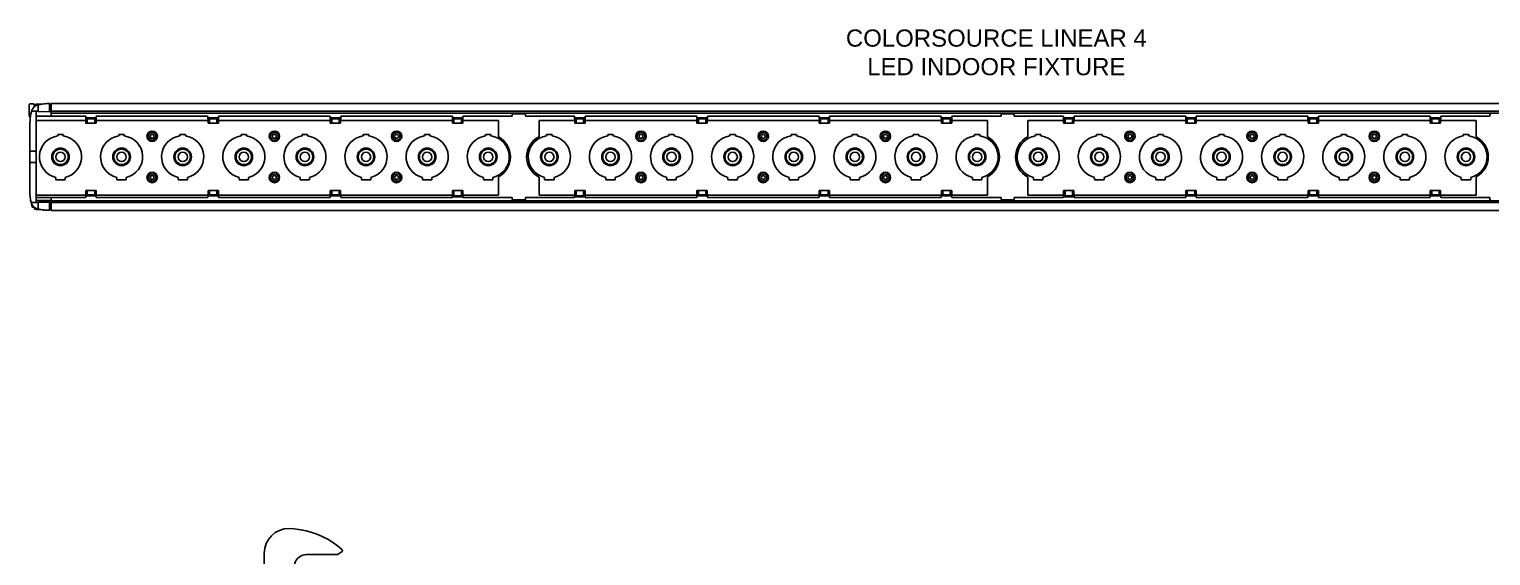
# Model space of a CAD drawing. Extents: x 5 to 346, y -5 to 215.
# Drawn here: x 77.7 to 136.3, y 192.9 to 214.1 of the extents above; entities that cross this region are included whole.
import ezdxf

# ---------------------------------------------------------------- set-up
doc = ezdxf.new("R2010")
doc.units = 0
doc.header["$LTSCALE"] = 0.5
doc.header["$MEASUREMENT"] = 0
doc.layers.get('0').update_dxf_attribs({"linetype": 'CONTINUOUS'})
doc.layers.add('OBJECT', color=7, linetype='CONTINUOUS')
doc.layers.add('RISER', color=7, linetype='CONTINUOUS')
doc.styles.add('ARIAL', font='arial.ttf')

# ---------------------------------------------------------------- blocks, each defined once
blk = doc.blocks.new('*U52')
at = {"layer": 'RISER'}
for p, q in [((-39.213, 2.111), (-39.228, 2.102)), ((-39.228, 2.102), (-39.228, 1.628)), ((-39.049, 2.121), (-39.213, 2.121)), ((-39.213, 2.121), (-39.049, 2.121)), ((-39.033, 2.102), (-39.049, 2.111)), ((-39.033, 2.102), (-39.033, 1.995)), ((-39.023, 2.054), (-39.033, 2.058)), ((-38.952, 2.098), (-39.012, 2.098)), ((-39.012, 2.098), (-39.012, 2.009)), ((-38.952, 2.098), (-38.952, 2.054)), ((-38.951, 1.828), (-38.951, -1.828)), ((-38.713, 2.117), (-38.937, 2.113)), ((-38.399, 1.819), (-38.86, 1.811)), ((-38.463, 2.143), (-38.41, 2.147)), ((-38.41, 2.142), (-38.463, 2.143)), ((-38.41, 2.142), (-38.41, 2.147)), ((-38.36, 1.818), (-38.41, 1.819)), ((-38.35, 2.144), (38.41, 2.144)), ((-38.35, 1.831), (38.35, 1.831)), ((-38.35, 1.627), (-38.35, 1.831)), ((-38.35, 1.759), (38.35, 1.759)), ((-39.228, 1.628), (-39.213, 1.619)), ((-39.18, 1.61), (-39.213, 1.61)), ((-38.951, 1.627), (-36.961, 1.627)), ((-38.951, 1.46), (-36.958, 1.46)), ((-36.961, 1.534), (-36.961, 1.627)), ((-36.961, 1.559), (-36.539, 1.559)), ((-36.539, 1.519), (-36.961, 1.519)), ((-36.959, 1.494), (-36.96, 1.5)), ((-36.958, 1.46), (-36.958, 1.348)), ((-36.958, 1.348), (-36.543, 1.348)), ((-36.9, 1.348), (-36.9, 1.519)), ((-36.6, 1.519), (-36.6, 1.348)), ((-36.543, 1.348), (-36.543, 1.46)), ((-32.058, 1.46), (-36.543, 1.46)), ((-36.541, 1.5), (-36.541, 1.494)), ((-36.539, 1.627), (-36.539, 1.534)), ((-36.539, 1.627), (-32.061, 1.627)), ((-32.061, 1.534), (-32.061, 1.627)), ((-32.061, 1.559), (-31.639, 1.559)), ((-31.639, 1.519), (-32.061, 1.519)), ((-32.059, 1.494), (-32.06, 1.5)), ((-32.058, 1.46), (-32.058, 1.348)), ((-32.058, 1.348), (-31.643, 1.348)), ((-32, 1.348), (-32, 1.519)), ((-31.7, 1.519), (-31.7, 1.348)), ((-27.158, 1.46), (-31.643, 1.46)), ((-31.643, 1.348), (-31.643, 1.46)), ((-31.641, 1.5), (-31.641, 1.494)), ((-31.639, 1.627), (-27.161, 1.627)), ((-31.639, 1.627), (-31.639, 1.534)), ((-27.161, 1.534), (-27.161, 1.627)), ((-27.161, 1.559), (-26.739, 1.559)), ((-26.739, 1.519), (-27.161, 1.519)), ((-27.159, 1.494), (-27.16, 1.5)), ((-27.158, 1.46), (-27.158, 1.348)), ((-27.158, 1.348), (-26.743, 1.348)), ((-27.1, 1.348), (-27.1, 1.519)), ((-26.8, 1.519), (-26.8, 1.348)), ((-26.743, 1.348), (-26.743, 1.46)), ((-22.258, 1.46), (-26.743, 1.46)), ((-26.741, 1.5), (-26.741, 1.494)), ((-26.739, 1.627), (-22.261, 1.627)), ((-26.739, 1.627), (-26.739, 1.534)), ((-22.261, 1.534), (-22.261, 1.627)), ((-22.261, 1.559), (-21.839, 1.559)), ((-21.839, 1.519), (-22.261, 1.519)), ((-22.259, 1.494), (-22.26, 1.5)), ((-22.258, 1.46), (-22.258, 1.348)), ((-22.258, 1.348), (-21.843, 1.348)), ((-22.2, 1.348), (-22.2, 1.519)), ((-21.9, 1.519), (-21.9, 1.348)), ((-20.413, 1.46), (-21.843, 1.46)), ((-21.843, 1.348), (-21.843, 1.46)), ((-21.841, 1.5), (-21.841, 1.494)), ((-21.839, 1.627), (-21.839, 1.534)), ((-21.839, 1.627), (-19.863, 1.627)), ((-20.413, 1.46), (-20.413, 0.799)), ((-19.863, 1.627), (-19.863, 1.694)), ((-19.369, 1.725), (-19.831, 1.725)), ((-19.338, 1.694), (-19.338, 1.627)), ((-19.338, 1.627), (-17.361, 1.627)), ((-18.788, 0.809), (-18.788, 1.46)), ((-17.358, 1.46), (-18.788, 1.46)), ((-17.361, 1.627), (-17.361, 1.534)), ((-16.939, 1.559), (-17.361, 1.559)), ((-17.361, 1.519), (-16.939, 1.519)), ((-17.36, 1.5), (-17.359, 1.494)), ((-17.358, 1.348), (-17.358, 1.46)), ((-16.943, 1.348), (-17.358, 1.348)), ((-17.3, 1.519), (-17.3, 1.348)), ((-17, 1.348), (-17, 1.519)), ((-16.943, 1.46), (-16.943, 1.348)), ((-12.458, 1.46), (-16.943, 1.46)), ((-16.941, 1.494), (-16.941, 1.5)), ((-16.939, 1.534), (-16.939, 1.627)), ((-16.939, 1.627), (-12.461, 1.627)), ((-12.461, 1.627), (-12.461, 1.534)), ((-12.039, 1.559), (-12.461, 1.559)), ((-12.461, 1.519), (-12.039, 1.519)), ((-12.46, 1.5), (-12.459, 1.494)), ((-12.458, 1.348), (-12.458, 1.46)), ((-12.043, 1.348), (-12.458, 1.348)), ((-12.4, 1.519), (-12.4, 1.348)), ((-12.1, 1.348), (-12.1, 1.519)), ((-12.043, 1.46), (-12.043, 1.348)), ((-7.558, 1.46), (-12.043, 1.46)), ((-12.041, 1.494), (-12.041, 1.5)), ((-12.039, 1.534), (-12.039, 1.627)), ((-12.039, 1.627), (-7.561, 1.627)), ((-7.561, 1.627), (-7.561, 1.534)), ((-7.139, 1.559), (-7.561, 1.559)), ((-7.561, 1.519), (-7.139, 1.519)), ((-7.56, 1.5), (-7.559, 1.494)), ((-7.558, 1.348), (-7.558, 1.46)), ((-7.143, 1.348), (-7.558, 1.348)), ((-7.5, 1.519), (-7.5, 1.348)), ((-7.2, 1.348), (-7.2, 1.519)), ((-7.143, 1.46), (-7.143, 1.348)), ((-2.658, 1.46), (-7.143, 1.46)), ((-7.141, 1.494), (-7.141, 1.5)), ((-7.139, 1.534), (-7.139, 1.627)), ((-7.139, 1.627), (-2.661, 1.627)), ((-2.661, 1.627), (-2.661, 1.534)), ((-2.239, 1.559), (-2.661, 1.559)), ((-2.661, 1.519), (-2.239, 1.519)), ((-2.66, 1.5), (-2.659, 1.494)), ((-2.658, 1.348), (-2.658, 1.46)), ((-2.243, 1.348), (-2.658, 1.348)), ((-2.6, 1.519), (-2.6, 1.348)), ((-2.3, 1.348), (-2.3, 1.519)), ((-0.813, 1.46), (-2.243, 1.46)), ((-2.243, 1.46), (-2.243, 1.348)), ((-2.241, 1.494), (-2.241, 1.5)), ((-2.239, 1.534), (-2.239, 1.627)), ((-2.239, 1.627), (-0.263, 1.627)), ((-0.813, 1.46), (-0.813, 0.799)), ((-0.263, 1.627), (-0.263, 1.694)), ((0.231, 1.725), (-0.231, 1.725)), ((0.262, 1.694), (0.262, 1.627)), ((0.262, 1.627), (2.239, 1.627)), ((0.812, 0.809), (0.812, 1.46)), ((2.242, 1.46), (0.812, 1.46)), ((2.239, 1.627), (2.239, 1.534)), ((2.661, 1.559), (2.239, 1.559)), ((2.239, 1.519), (2.661, 1.519)), ((2.24, 1.5), (2.241, 1.494)), ((2.242, 1.348), (2.242, 1.46)), ((2.657, 1.348), (2.242, 1.348)), ((2.3, 1.519), (2.3, 1.348)), ((2.6, 1.348), (2.6, 1.519)), ((2.657, 1.46), (2.657, 1.348)), ((7.142, 1.46), (2.657, 1.46)), ((2.659, 1.494), (2.659, 1.5)), ((2.661, 1.534), (2.661, 1.627)), ((2.661, 1.627), (7.139, 1.627)), ((7.139, 1.627), (7.139, 1.534)), ((7.561, 1.559), (7.139, 1.559)), ((7.139, 1.519), (7.561, 1.519)), ((7.14, 1.5), (7.141, 1.494)), ((7.142, 1.348), (7.142, 1.46)), ((7.557, 1.348), (7.142, 1.348)), ((7.2, 1.519), (7.2, 1.348)), ((7.5, 1.348), (7.5, 1.519)), ((7.557, 1.46), (7.557, 1.348)), ((12.042, 1.46), (7.557, 1.46)), ((7.559, 1.494), (7.559, 1.5)), ((7.561, 1.534), (7.561, 1.627)), ((7.561, 1.627), (12.039, 1.627)), ((12.039, 1.627), (12.039, 1.534)), ((12.461, 1.559), (12.039, 1.559)), ((12.039, 1.519), (12.461, 1.519)), ((12.04, 1.5), (12.041, 1.494)), ((12.042, 1.348), (12.042, 1.46)), ((12.457, 1.348), (12.042, 1.348)), ((12.1, 1.519), (12.1, 1.348)), ((12.4, 1.348), (12.4, 1.519)), ((12.457, 1.46), (12.457, 1.348)), ((16.942, 1.46), (12.457, 1.46)), ((12.459, 1.494), (12.459, 1.5)), ((12.461, 1.534), (12.461, 1.627)), ((12.461, 1.627), (16.939, 1.627)), ((16.939, 1.627), (16.939, 1.534)), ((17.361, 1.559), (16.939, 1.559)), ((16.939, 1.519), (17.361, 1.519)), ((16.94, 1.5), (16.941, 1.494)), ((16.942, 1.348), (16.942, 1.46)), ((17.357, 1.348), (16.942, 1.348)), ((17, 1.519), (17, 1.348)), ((17.3, 1.348), (17.3, 1.519)), ((18.787, 1.46), (17.357, 1.46)), ((17.357, 1.46), (17.357, 1.348)), ((17.359, 1.494), (17.359, 1.5)), ((17.361, 1.534), (17.361, 1.627)), ((17.361, 1.627), (19.337, 1.627)), ((18.787, 1.46), (18.787, 0.799)), ((19.337, 1.627), (19.337, 1.694)), ((-38.085, 0.897), (-38.085, 0.838)), ((-37.866, 0.838), (-37.866, 0.897)), ((-35.635, 0.897), (-35.635, 0.838)), ((-35.416, 0.838), (-35.416, 0.897)), ((-33.185, 0.897), (-33.185, 0.838)), ((-32.966, 0.838), (-32.966, 0.897)), ((-30.735, 0.897), (-30.735, 0.838)), ((-30.516, 0.838), (-30.516, 0.897)), ((-28.285, 0.897), (-28.285, 0.838)), ((-28.066, 0.838), (-28.066, 0.897)), ((-25.835, 0.897), (-25.835, 0.838)), ((-25.616, 0.838), (-25.616, 0.897)), ((-23.385, 0.897), (-23.385, 0.838)), ((-23.166, 0.838), (-23.166, 0.897)), ((-20.935, 0.897), (-20.935, 0.838)), ((-20.716, 0.838), (-20.716, 0.897)), ((-18.485, 0.897), (-18.485, 0.838)), ((-18.266, 0.838), (-18.266, 0.897)), ((-16.035, 0.897), (-16.035, 0.838)), ((-15.816, 0.838), (-15.816, 0.897)), ((-13.585, 0.897), (-13.585, 0.838)), ((-13.366, 0.838), (-13.366, 0.897)), ((-11.135, 0.897), (-11.135, 0.838)), ((-10.916, 0.838), (-10.916, 0.897)), ((-8.685, 0.897), (-8.685, 0.838)), ((-8.466, 0.838), (-8.466, 0.897)), ((-6.235, 0.897), (-6.235, 0.838)), ((-6.016, 0.838), (-6.016, 0.897)), ((-3.785, 0.897), (-3.785, 0.838)), ((-3.566, 0.838), (-3.566, 0.897)), ((-1.335, 0.897), (-1.335, 0.838)), ((-1.116, 0.838), (-1.116, 0.897)), ((1.115, 0.897), (1.115, 0.838)), ((1.334, 0.838), (1.334, 0.897)), ((3.565, 0.897), (3.565, 0.838)), ((3.784, 0.838), (3.784, 0.897)), ((6.015, 0.897), (6.015, 0.838)), ((6.234, 0.838), (6.234, 0.897)), ((8.465, 0.897), (8.465, 0.838)), ((8.684, 0.838), (8.684, 0.897)), ((10.915, 0.897), (10.915, 0.838)), ((11.134, 0.838), (11.134, 0.897)), ((13.365, 0.897), (13.365, 0.838)), ((13.584, 0.838), (13.584, 0.897)), ((15.815, 0.897), (15.815, 0.838)), ((16.034, 0.838), (16.034, 0.897)), ((18.265, 0.897), (18.265, 0.838)), ((18.484, 0.838), (18.484, 0.897)), ((-39.203, -0.231), (-39.203, 0.231)), ((-38.951, 0.23), (-39.183, 0.23)), ((-38.951, -0.23), (-39.183, -0.231)), ((-38.163, -0.824), (-38.163, -0.921)), ((-38.163, -0.921), (-37.787, -0.921)), ((-37.787, -0.921), (-37.787, -0.824)), ((-35.713, -0.824), (-35.713, -0.921)), ((-35.713, -0.921), (-35.337, -0.921)), ((-35.337, -0.921), (-35.337, -0.824)), ((-33.263, -0.824), (-33.263, -0.921)), ((-33.263, -0.921), (-32.887, -0.921)), ((-32.887, -0.921), (-32.887, -0.824)), ((-30.813, -0.824), (-30.813, -0.921)), ((-30.813, -0.921), (-30.437, -0.921)), ((-30.437, -0.921), (-30.437, -0.824)), ((-28.363, -0.824), (-28.363, -0.921)), ((-28.363, -0.921), (-27.987, -0.921)), ((-27.987, -0.921), (-27.987, -0.824)), ((-25.913, -0.824), (-25.913, -0.921)), ((-25.913, -0.921), (-25.537, -0.921)), ((-25.537, -0.921), (-25.537, -0.824)), ((-23.463, -0.824), (-23.463, -0.921)), ((-23.463, -0.921), (-23.087, -0.921)), ((-23.087, -0.921), (-23.087, -0.824)), ((-21.013, -0.824), (-21.013, -0.921)), ((-21.013, -0.921), (-20.637, -0.921)), ((-20.637, -0.921), (-20.637, -0.824)), ((-20.413, -0.799), (-20.413, -1.534)), ((-18.788, -1.534), (-18.788, -0.809)), ((-18.563, -0.824), (-18.563, -0.921)), ((-18.563, -0.921), (-18.187, -0.921)), ((-18.187, -0.921), (-18.187, -0.824)), ((-16.113, -0.824), (-16.113, -0.921)), ((-16.113, -0.921), (-15.737, -0.921)), ((-15.737, -0.921), (-15.737, -0.824)), ((-13.663, -0.824), (-13.663, -0.921)), ((-13.663, -0.921), (-13.287, -0.921)), ((-13.287, -0.921), (-13.287, -0.824)), ((-11.213, -0.824), (-11.213, -0.921)), ((-11.213, -0.921), (-10.837, -0.921)), ((-10.837, -0.921), (-10.837, -0.824)), ((-8.763, -0.824), (-8.763, -0.921)), ((-8.763, -0.921), (-8.387, -0.921)), ((-8.387, -0.921), (-8.387, -0.824)), ((-6.313, -0.824), (-6.313, -0.921)), ((-6.313, -0.921), (-5.937, -0.921)), ((-5.937, -0.921), (-5.937, -0.824)), ((-3.863, -0.824), (-3.863, -0.921)), ((-3.863, -0.921), (-3.487, -0.921)), ((-3.487, -0.921), (-3.487, -0.824)), ((-1.413, -0.824), (-1.413, -0.921)), ((-1.413, -0.921), (-1.037, -0.921)), ((-1.037, -0.921), (-1.037, -0.824)), ((-0.813, -0.799), (-0.813, -1.534)), ((0.812, -1.534), (0.812, -0.809)), ((1.037, -0.824), (1.037, -0.921)), ((1.037, -0.921), (1.413, -0.921)), ((1.413, -0.921), (1.413, -0.824)), ((3.487, -0.824), (3.487, -0.921)), ((3.487, -0.921), (3.863, -0.921)), ((3.863, -0.921), (3.863, -0.824)), ((5.937, -0.824), (5.937, -0.921)), ((5.937, -0.921), (6.313, -0.921)), ((6.313, -0.921), (6.313, -0.824)), ((8.387, -0.824), (8.387, -0.921)), ((8.387, -0.921), (8.763, -0.921)), ((8.763, -0.921), (8.763, -0.824)), ((10.837, -0.824), (10.837, -0.921)), ((10.837, -0.921), (11.213, -0.921)), ((11.213, -0.921), (11.213, -0.824)), ((13.287, -0.824), (13.287, -0.921)), ((13.287, -0.921), (13.663, -0.921)), ((13.663, -0.921), (13.663, -0.824)), ((15.737, -0.824), (15.737, -0.921)), ((15.737, -0.921), (16.113, -0.921)), ((16.113, -0.921), (16.113, -0.824)), ((18.187, -0.824), (18.187, -0.921)), ((18.187, -0.921), (18.563, -0.921)), ((18.563, -0.921), (18.563, -0.824)), ((18.787, -0.799), (18.787, -1.534)), ((-38.951, -1.534), (-36.961, -1.534)), ((-38.951, -1.627), (-36.961, -1.627)), ((-38.36, -1.749), (-38.947, -1.749)), ((-38.35, -1.831), (-38.35, -1.627)), ((-36.539, -1.519), (-36.961, -1.519)), ((-36.961, -1.534), (-36.961, -1.627)), ((-36.961, -1.559), (-36.539, -1.559)), ((-36.959, -1.494), (-36.96, -1.5)), ((-36.958, -1.348), (-36.958, -1.46)), ((-36.543, -1.348), (-36.958, -1.348)), ((-36.9, -1.348), (-36.9, -1.519)), ((-36.6, -1.519), (-36.6, -1.348)), ((-36.543, -1.46), (-36.543, -1.348)), ((-36.541, -1.5), (-36.541, -1.494)), ((-32.061, -1.534), (-36.539, -1.534)), ((-36.539, -1.627), (-36.539, -1.534)), ((-36.539, -1.627), (-32.061, -1.627)), ((-31.639, -1.519), (-32.061, -1.519)), ((-32.061, -1.534), (-32.061, -1.627)), ((-32.061, -1.559), (-31.639, -1.559)), ((-32.059, -1.494), (-32.06, -1.5)), ((-32.058, -1.348), (-32.058, -1.46)), ((-31.643, -1.348), (-32.058, -1.348)), ((-32, -1.348), (-32, -1.519)), ((-31.7, -1.519), (-31.7, -1.348)), ((-31.643, -1.46), (-31.643, -1.348)), ((-31.641, -1.5), (-31.641, -1.494)), ((-27.161, -1.534), (-31.639, -1.534)), ((-31.639, -1.627), (-31.639, -1.534)), ((-31.639, -1.627), (-27.161, -1.627)), ((-26.739, -1.519), (-27.161, -1.519)), ((-27.161, -1.534), (-27.161, -1.627)), ((-27.161, -1.559), (-26.739, -1.559)), ((-27.159, -1.494), (-27.16, -1.5)), ((-27.158, -1.348), (-27.158, -1.46)), ((-26.743, -1.348), (-27.158, -1.348)), ((-27.1, -1.348), (-27.1, -1.519)), ((-26.8, -1.519), (-26.8, -1.348)), ((-26.743, -1.46), (-26.743, -1.348)), ((-26.741, -1.5), (-26.741, -1.494)), ((-26.739, -1.627), (-26.739, -1.534)), ((-22.261, -1.534), (-26.739, -1.534)), ((-26.739, -1.627), (-22.261, -1.627)), ((-22.2, -1.519), (-22.261, -1.519)), ((-22.261, -1.534), (-22.261, -1.627)), ((-22.261, -1.559), (-21.839, -1.559)), ((-22.261, -1.6), (-21.839, -1.6)), ((-22.259, -1.494), (-22.26, -1.5)), ((-22.258, -1.348), (-22.258, -1.46)), ((-21.843, -1.348), (-22.258, -1.348)), ((-22.2, -1.348), (-22.2, -1.519)), ((-21.9, -1.519), (-21.9, -1.348)), ((-21.839, -1.519), (-21.9, -1.519)), ((-21.843, -1.46), (-21.843, -1.348)), ((-21.841, -1.5), (-21.841, -1.494)), ((-20.413, -1.534), (-21.839, -1.534)), ((-21.839, -1.627), (-21.839, -1.534)), ((-21.839, -1.627), (-19.863, -1.627)), ((-19.863, -1.627), (-19.863, -1.694)), ((-19.831, -1.725), (-19.369, -1.725)), ((-19.338, -1.694), (-19.338, -1.627)), ((-19.338, -1.627), (-17.361, -1.627)), ((-17.361, -1.534), (-18.788, -1.534)), ((-17.361, -1.519), (-17.3, -1.519)), ((-17.361, -1.627), (-17.361, -1.534)), ((-16.939, -1.559), (-17.361, -1.559)), ((-17.361, -1.6), (-16.939, -1.6)), ((-17.36, -1.5), (-17.359, -1.494)), ((-17.358, -1.46), (-17.358, -1.348)), ((-17.358, -1.348), (-16.943, -1.348)), ((-17.3, -1.519), (-17.3, -1.348)), ((-17, -1.348), (-17, -1.519)), ((-17, -1.519), (-16.939, -1.519)), ((-16.943, -1.348), (-16.943, -1.46)), ((-16.941, -1.494), (-16.941, -1.5)), ((-16.939, -1.534), (-16.939, -1.627)), ((-12.461, -1.534), (-16.939, -1.534)), ((-16.939, -1.627), (-12.461, -1.627)), ((-12.461, -1.519), (-12.039, -1.519)), ((-12.461, -1.627), (-12.461, -1.534)), ((-12.039, -1.559), (-12.461, -1.559)), ((-12.46, -1.5), (-12.459, -1.494)), ((-12.458, -1.46), (-12.458, -1.348)), ((-12.458, -1.348), (-12.043, -1.348)), ((-12.4, -1.519), (-12.4, -1.348)), ((-12.1, -1.348), (-12.1, -1.519)), ((-12.043, -1.348), (-12.043, -1.46)), ((-12.041, -1.494), (-12.041, -1.5)), ((-12.039, -1.534), (-12.039, -1.627)), ((-7.561, -1.534), (-12.039, -1.534)), ((-12.039, -1.627), (-7.561, -1.627)), ((-7.561, -1.519), (-7.139, -1.519)), ((-7.561, -1.627), (-7.561, -1.534)), ((-7.139, -1.559), (-7.561, -1.559)), ((-7.56, -1.5), (-7.559, -1.494)), ((-7.558, -1.46), (-7.558, -1.348)), ((-7.558, -1.348), (-7.143, -1.348)), ((-7.5, -1.519), (-7.5, -1.348)), ((-7.2, -1.348), (-7.2, -1.519)), ((-7.143, -1.348), (-7.143, -1.46)), ((-7.141, -1.494), (-7.141, -1.5)), ((-7.139, -1.534), (-7.139, -1.627)), ((-2.661, -1.534), (-7.139, -1.534)), ((-7.139, -1.627), (-2.661, -1.627)), ((-2.661, -1.519), (-2.239, -1.519)), ((-2.661, -1.627), (-2.661, -1.534)), ((-2.239, -1.559), (-2.661, -1.559)), ((-2.66, -1.5), (-2.659, -1.494)), ((-2.658, -1.46), (-2.658, -1.348)), ((-2.658, -1.348), (-2.243, -1.348)), ((-2.6, -1.519), (-2.6, -1.348)), ((-2.3, -1.348), (-2.3, -1.519)), ((-2.243, -1.348), (-2.243, -1.46)), ((-2.241, -1.494), (-2.241, -1.5)), ((-0.813, -1.534), (-2.239, -1.534)), ((-2.239, -1.534), (-2.239, -1.627)), ((-2.239, -1.627), (-0.263, -1.627)), ((-0.263, -1.627), (-0.263, -1.694)), ((-0.231, -1.725), (0.231, -1.725)), ((0.262, -1.694), (0.262, -1.627)), ((0.262, -1.627), (2.239, -1.627)), ((2.239, -1.534), (0.812, -1.534)), ((2.239, -1.519), (2.3, -1.519)), ((2.239, -1.627), (2.239, -1.534)), ((2.661, -1.559), (2.239, -1.559)), ((2.239, -1.6), (2.661, -1.6)), ((2.24, -1.5), (2.241, -1.494)), ((2.242, -1.46), (2.242, -1.348)), ((2.242, -1.348), (2.657, -1.348)), ((2.3, -1.519), (2.3, -1.348)), ((2.6, -1.348), (2.6, -1.519)), ((2.6, -1.519), (2.661, -1.519)), ((2.657, -1.348), (2.657, -1.46)), ((2.659, -1.494), (2.659, -1.5)), ((2.661, -1.534), (2.661, -1.627)), ((7.139, -1.534), (2.661, -1.534)), ((2.661, -1.627), (7.139, -1.627)), ((7.139, -1.519), (7.561, -1.519)), ((7.139, -1.627), (7.139, -1.534)), ((7.561, -1.559), (7.139, -1.559)), ((7.14, -1.5), (7.141, -1.494)), ((7.142, -1.46), (7.142, -1.348)), ((7.142, -1.348), (7.557, -1.348)), ((7.2, -1.519), (7.2, -1.348)), ((7.5, -1.348), (7.5, -1.519)), ((7.557, -1.348), (7.557, -1.46)), ((7.559, -1.494), (7.559, -1.5)), ((7.561, -1.534), (7.561, -1.627)), ((12.039, -1.534), (7.561, -1.534)), ((7.561, -1.627), (12.039, -1.627)), ((12.039, -1.519), (12.461, -1.519)), ((12.039, -1.627), (12.039, -1.534)), ((12.461, -1.559), (12.039, -1.559)), ((12.04, -1.5), (12.041, -1.494)), ((12.042, -1.46), (12.042, -1.348)), ((12.042, -1.348), (12.457, -1.348)), ((12.1, -1.519), (12.1, -1.348)), ((12.4, -1.348), (12.4, -1.519)), ((12.457, -1.348), (12.457, -1.46)), ((12.459, -1.494), (12.459, -1.5)), ((12.461, -1.534), (12.461, -1.627)), ((16.939, -1.534), (12.461, -1.534)), ((12.461, -1.627), (16.939, -1.627)), ((16.939, -1.519), (17.361, -1.519)), ((16.939, -1.627), (16.939, -1.534)), ((17.361, -1.559), (16.939, -1.559)), ((16.94, -1.5), (16.941, -1.494)), ((16.942, -1.46), (16.942, -1.348)), ((16.942, -1.348), (17.357, -1.348)), ((17, -1.519), (17, -1.348)), ((17.3, -1.348), (17.3, -1.519)), ((17.357, -1.348), (17.357, -1.46)), ((17.359, -1.494), (17.359, -1.5)), ((18.787, -1.534), (17.361, -1.534)), ((17.361, -1.534), (17.361, -1.627)), ((17.361, -1.627), (19.337, -1.627)), ((19.337, -1.627), (19.337, -1.694)), ((-39.09, -2.021), (-39.012, -2.021)), ((-39.012, -2.028), (-39.012, -2.098)), ((-39.012, -2.098), (-38.952, -2.098)), ((-38.937, -2.073), (-38.937, -2.113)), ((-38.937, -2.113), (-38.719, -2.116)), ((-38.875, -1.864), (-38.875, -2.08)), ((-38.87, -1.835), (-38.87, -1.821)), ((-38.861, -2.092), (-38.863, -2.091)), ((-38.86, -1.811), (-38.399, -1.819)), ((-38.41, -2.142), (-38.502, -2.141)), ((-38.41, -2.147), (-38.502, -2.141)), ((-38.41, -1.819), (-38.36, -1.818)), ((38.35, -1.759), (-38.35, -1.759)), ((38.35, -1.831), (-38.35, -1.831)), ((-38.35, -2.144), (38.35, -2.144))]:
    blk.add_line(p, q, dxfattribs=at)
at = {"layer": 'RISER', "flags": 128}
for points in [[(-38.885, 1.827), (-39.006, 1.829), (-39.11, 1.831)], [(-38.41, 2.1), (-38.385, 2.1), (-38.36, 2.1)], [(-39.124, -1.831), (-39.012, -1.829), (-38.885, -1.827)], [(-38.41, -2.101), (-38.385, -2.1), (-38.36, -2.1)]]:
    blk.add_lwpolyline(points, dxfattribs=at)
at = {"layer": 'RISER'}
for centre, radius in [((-34.3, 0.825), 0.209), ((-34.3, 0.825), 0.15), ((-34.3, 0.825), 0.078), ((-29.4, 0.825), 0.209), ((-29.4, 0.825), 0.15), ((-29.4, 0.825), 0.078), ((-24.5, 0.825), 0.209), ((-24.5, 0.825), 0.15), ((-24.5, 0.825), 0.078), ((-14.7, 0.825), 0.209), ((-14.7, 0.825), 0.15), ((-14.7, 0.825), 0.078), ((-9.8, 0.825), 0.209), ((-9.8, 0.825), 0.15), ((-9.8, 0.825), 0.078), ((-4.9, 0.825), 0.209), ((-4.9, 0.825), 0.15), ((-4.9, 0.825), 0.078), ((4.9, 0.825), 0.209), ((4.9, 0.825), 0.15), ((4.9, 0.825), 0.078), ((9.8, 0.825), 0.209), ((9.8, 0.825), 0.15), ((9.8, 0.825), 0.078), ((14.7, 0.825), 0.209), ((14.7, 0.825), 0.15), ((14.7, 0.825), 0.078), ((-37.975, 0), 0.352), ((-37.975, 0), 0.311), ((-37.975, 0), 0.187), ((-35.525, 0), 0.352), ((-35.525, 0), 0.311), ((-35.525, 0), 0.187), ((-33.075, 0), 0.352), ((-33.075, 0), 0.311), ((-33.075, 0), 0.187), ((-30.625, 0), 0.352), ((-30.625, 0), 0.311), ((-30.625, 0), 0.187), ((-28.175, 0), 0.352), ((-28.175, 0), 0.311), ((-28.175, 0), 0.187), ((-25.725, 0), 0.352), ((-25.725, 0), 0.311), ((-25.725, 0), 0.187), ((-23.275, 0), 0.352), ((-23.275, 0), 0.311), ((-23.275, 0), 0.187), ((-20.825, 0), 0.352), ((-20.825, 0), 0.311), ((-20.825, 0), 0.187), ((-18.375, 0), 0.352), ((-18.375, 0), 0.311), ((-18.375, 0), 0.187), ((-15.925, 0), 0.352), ((-15.925, 0), 0.311), ((-15.925, 0), 0.187), ((-13.475, 0), 0.352), ((-13.475, 0), 0.311), ((-13.475, 0), 0.187), ((-11.025, 0), 0.352), ((-11.025, 0), 0.311), ((-11.025, 0), 0.187), ((-8.575, 0), 0.352), ((-8.575, 0), 0.311), ((-8.575, 0), 0.187), ((-6.125, 0), 0.352), ((-6.125, 0), 0.311), ((-6.125, 0), 0.187), ((-3.675, 0), 0.352), ((-3.675, 0), 0.311), ((-3.675, 0), 0.187), ((-1.225, 0), 0.352), ((-1.225, 0), 0.311), ((-1.225, 0), 0.187), ((1.225, 0), 0.352), ((1.225, 0), 0.311), ((1.225, 0), 0.187), ((3.675, 0), 0.352), ((3.675, 0), 0.311), ((3.675, 0), 0.187), ((6.125, 0), 0.352), ((6.125, 0), 0.311), ((6.125, 0), 0.187), ((8.575, 0), 0.352), ((8.575, 0), 0.311), ((8.575, 0), 0.187), ((11.025, 0), 0.352), ((11.025, 0), 0.311), ((11.025, 0), 0.187), ((13.475, 0), 0.352), ((13.475, 0), 0.311), ((13.475, 0), 0.187), ((15.925, 0), 0.352), ((15.925, 0), 0.311), ((15.925, 0), 0.187), ((18.375, 0), 0.352), ((18.375, 0), 0.311), ((18.375, 0), 0.187), ((-34.3, -0.825), 0.209), ((-34.3, -0.825), 0.15), ((-34.3, -0.825), 0.078), ((-29.4, -0.825), 0.209), ((-29.4, -0.825), 0.15), ((-29.4, -0.825), 0.078), ((-24.5, -0.825), 0.209), ((-24.5, -0.825), 0.15), ((-24.5, -0.825), 0.078), ((-14.7, -0.825), 0.209), ((-14.7, -0.825), 0.15), ((-14.7, -0.825), 0.078), ((-9.8, -0.825), 0.209), ((-9.8, -0.825), 0.15), ((-9.8, -0.825), 0.078), ((-4.9, -0.825), 0.209), ((-4.9, -0.825), 0.15), ((-4.9, -0.825), 0.078), ((4.9, -0.825), 0.209), ((4.9, -0.825), 0.15), ((4.9, -0.825), 0.078), ((9.8, -0.825), 0.209), ((9.8, -0.825), 0.15), ((9.8, -0.825), 0.078), ((14.7, -0.825), 0.209), ((14.7, -0.825), 0.15), ((14.7, -0.825), 0.078)]:
    blk.add_circle(centre, radius, dxfattribs=at)
for centre, radius, start, end in [((-39.029, 2.038), 0.0173, 0, 70), ((-38.937, 2.103), 0.01, 91, 180), ((-19.831, 1.694), 0.0313, 90, 180), ((-19.369, 1.694), 0.0313, 0, 90), ((-0.231, 1.694), 0.0313, 90, 180), ((0.231, 1.694), 0.0313, 0, 90), ((19.369, 1.694), 0.0313, 90, 180), ((-37.975, 0), 0.845, 97.44026, 257.13066), ((-37.975, 0), 0.903, 83.03984, 96.96016), ((-37.975, 0), 0.845, 282.86937, 82.55972), ((-35.525, 0), 0.845, 97.44026, 257.13066), ((-35.525, 0), 0.903, 83.03984, 96.96016), ((-35.525, 0), 0.845, 282.86937, 82.55972), ((-33.075, 0), 0.845, 97.44026, 257.13066), ((-33.075, 0), 0.903, 83.03984, 96.96016), ((-33.075, 0), 0.845, 282.86937, 82.55972), ((-30.625, 0), 0.845, 97.44026, 257.13066), ((-30.625, 0), 0.903, 83.03984, 96.96016), ((-30.625, 0), 0.845, 282.86937, 82.55972), ((-28.175, 0), 0.845, 97.44026, 257.13066), ((-28.175, 0), 0.903, 83.03984, 96.96016), ((-28.175, 0), 0.845, 282.86937, 82.55972), ((-25.725, 0), 0.845, 97.44026, 257.13066), ((-25.725, 0), 0.903, 83.03984, 96.96016), ((-25.725, 0), 0.845, 282.86937, 82.55972), ((-23.275, 0), 0.845, 97.44026, 257.13066), ((-23.275, 0), 0.903, 83.03984, 96.96016), ((-23.275, 0), 0.845, 282.86937, 82.55972), ((-20.825, 0), 0.845, 97.44026, 257.13066), ((-20.825, 0), 0.903, 83.03984, 96.96016), ((-20.825, 0), 0.845, 282.86937, 82.55972), ((-20.84, 0), 0.907, 298.14139, 61.85861), ((-18.378, 0), 0.907, 116.83071, 243.16929), ((-18.375, 0), 0.845, 97.44026, 257.13066), ((-18.375, 0), 0.903, 83.03984, 96.96016), ((-18.375, 0), 0.845, 282.86937, 82.55972), ((-15.925, 0), 0.845, 97.44026, 257.13066), ((-15.925, 0), 0.903, 83.03984, 96.96016), ((-15.925, 0), 0.845, 282.86937, 82.55972), ((-13.475, 0), 0.845, 97.44026, 257.13066), ((-13.475, 0), 0.903, 83.03984, 96.96016), ((-13.475, 0), 0.845, 282.86937, 82.55972), ((-11.025, 0), 0.845, 97.44026, 257.13066), ((-11.025, 0), 0.903, 83.03984, 96.96016), ((-11.025, 0), 0.845, 282.86937, 82.55972), ((-8.575, 0), 0.845, 97.44026, 257.13066), ((-8.575, 0), 0.903, 83.03984, 96.96016), ((-8.575, 0), 0.845, 282.86937, 82.55972), ((-6.125, 0), 0.845, 97.44026, 257.13066), ((-6.125, 0), 0.903, 83.03984, 96.96016), ((-6.125, 0), 0.845, 282.86937, 82.55972), ((-3.675, 0), 0.845, 97.44026, 257.13066), ((-3.675, 0), 0.903, 83.03984, 96.96016), ((-3.675, 0), 0.845, 282.86937, 82.55972), ((-1.225, 0), 0.845, 97.44026, 257.13066), ((-1.225, 0), 0.903, 83.03984, 96.96016), ((-1.225, 0), 0.845, 282.86937, 82.55972), ((-1.24, 0), 0.907, 298.14139, 61.85861), ((1.222, 0), 0.907, 116.83071, 243.16929), ((1.225, 0), 0.845, 97.44026, 257.13066), ((1.225, 0), 0.903, 83.03984, 96.96016), ((1.225, 0), 0.845, 282.86937, 82.55972), ((3.675, 0), 0.845, 97.44026, 257.13066), ((3.675, 0), 0.903, 83.03984, 96.96016), ((3.675, 0), 0.845, 282.86937, 82.55972), ((6.125, 0), 0.845, 97.44026, 257.13066), ((6.125, 0), 0.903, 83.03984, 96.96016), ((6.125, 0), 0.845, 282.86937, 82.55972), ((8.575, 0), 0.845, 97.44026, 257.13066), ((8.575, 0), 0.903, 83.03984, 96.96016), ((8.575, 0), 0.845, 282.86937, 82.55972), ((11.025, 0), 0.845, 97.44026, 257.13066), ((11.025, 0), 0.903, 83.03984, 96.96016), ((11.025, 0), 0.845, 282.86937, 82.55972), ((13.475, 0), 0.845, 97.44026, 257.13066), ((13.475, 0), 0.903, 83.03984, 96.96016), ((13.475, 0), 0.845, 282.86937, 82.55972), ((15.925, 0), 0.845, 97.44026, 257.13066), ((15.925, 0), 0.903, 83.03984, 96.96016), ((15.925, 0), 0.845, 282.86937, 82.55972), ((18.375, 0), 0.845, 97.44026, 257.13066), ((18.375, 0), 0.903, 83.03984, 96.96016), ((18.375, 0), 0.845, 282.86937, 82.55972), ((18.36, 0), 0.907, 298.14139, 61.85861), ((-19.831, -1.694), 0.0313, 180, 270), ((-19.369, -1.694), 0.0313, 270, 0), ((-0.231, -1.694), 0.0313, 180, 270), ((0.231, -1.694), 0.0313, 270, 0), ((19.369, -1.694), 0.0313, 180, 270), ((-38.738, -1.865), 0.398, 184.4297, 201.18953), ((-39.09, -2.002), 0.0197, 201.18953, 270), ((-38.937, -2.103), 0.01, 180, 269), ((-38.86, -1.821), 0.01, 89, 180)]:
    blk.add_arc(centre, radius, start, end, dxfattribs=at)
for centre, start_param, end_param in [((-36.958, 1.534), 1.570796, 2.582993), ((-36.961, 1.46), 4.712389, 5.724586), ((-36.54, 1.46), 0.558599, 1.570796), ((-36.542, 1.534), 3.700192, 4.712389), ((-32.058, 1.534), 1.570796, 2.582993), ((-32.061, 1.46), 4.712389, 5.724586), ((-31.64, 1.46), 0.558599, 1.570796), ((-31.642, 1.534), 3.700192, 4.712389), ((-27.158, 1.534), 1.570796, 2.582993), ((-27.161, 1.46), 4.712389, 5.724586), ((-26.74, 1.46), 0.558599, 1.570796), ((-26.742, 1.534), 3.700192, 4.712389), ((-22.258, 1.534), 1.570796, 2.582993), ((-22.261, 1.46), 4.712389, 5.724586), ((-21.84, 1.46), 0.558599, 1.570796), ((-21.842, 1.534), 3.700192, 4.712389), ((-36.958, -1.534), 0.558599, 1.570796), ((-36.961, -1.46), 3.700192, 4.712389), ((-36.54, -1.46), 1.570796, 2.582993), ((-36.542, -1.534), 4.712389, 5.724586), ((-32.058, -1.534), 0.558599, 1.570796), ((-32.061, -1.46), 3.700192, 4.712389), ((-31.64, -1.46), 1.570796, 2.582993), ((-31.642, -1.534), 4.712389, 5.724586), ((-27.158, -1.534), 0.558599, 1.570796), ((-27.161, -1.46), 3.700192, 4.712389), ((-26.74, -1.46), 1.570796, 2.582993), ((-26.742, -1.534), 4.712389, 5.724586), ((-22.258, -1.534), 0.558599, 1.570796), ((-22.261, -1.46), 3.700192, 4.712389), ((-21.84, -1.46), 1.570796, 2.582993), ((-21.842, -1.534), 4.712389, 5.724586)]:
    blk.add_ellipse(centre, major_axis=(0, 0.04), ratio=0.069927, start_param=start_param, end_param=end_param, dxfattribs=at)
at = {"layer": 'RISER', "extrusion": (0, 0, -1)}
for centre, start_param, end_param in [((-17.358, 1.534), 3.700192, 4.712389), ((-17.361, 1.46), 0.558599, 1.570796), ((-16.94, 1.46), 4.712389, 5.724586), ((-16.942, 1.534), 1.570796, 2.582993), ((-12.458, 1.534), 3.700192, 4.712389), ((-12.461, 1.46), 0.558599, 1.570796), ((-12.04, 1.46), 4.712389, 5.724586), ((-12.042, 1.534), 1.570796, 2.582993), ((-7.558, 1.534), 3.700192, 4.712389), ((-7.561, 1.46), 0.558599, 1.570796), ((-7.14, 1.46), 4.712389, 5.724586), ((-7.142, 1.534), 1.570796, 2.582993), ((-2.658, 1.534), 3.700192, 4.712389), ((-2.661, 1.46), 0.558599, 1.570796), ((-2.24, 1.46), 4.712389, 5.724586), ((-2.242, 1.534), 1.570796, 2.582993), ((2.242, 1.534), 3.700192, 4.712389), ((2.239, 1.46), 0.558599, 1.570796), ((2.66, 1.46), 4.712389, 5.724586), ((2.658, 1.534), 1.570796, 2.582993), ((7.142, 1.534), 3.700192, 4.712389), ((7.139, 1.46), 0.558599, 1.570796), ((7.56, 1.46), 4.712389, 5.724586), ((7.558, 1.534), 1.570796, 2.582993), ((12.042, 1.534), 3.700192, 4.712389), ((12.039, 1.46), 0.558599, 1.570796), ((12.46, 1.46), 4.712389, 5.724586), ((12.458, 1.534), 1.570796, 2.582993), ((16.942, 1.534), 3.700192, 4.712389), ((16.939, 1.46), 0.558599, 1.570796), ((17.36, 1.46), 4.712389, 5.724586), ((17.358, 1.534), 1.570796, 2.582993), ((-17.358, -1.534), 4.712389, 5.724586), ((-17.361, -1.46), 1.570796, 2.582993), ((-16.94, -1.46), 3.700192, 4.712389), ((-16.942, -1.534), 0.558599, 1.570796), ((-12.458, -1.534), 4.712389, 5.724586), ((-12.461, -1.46), 1.570796, 2.582993), ((-12.04, -1.46), 3.700192, 4.712389), ((-12.042, -1.534), 0.558599, 1.570796), ((-7.558, -1.534), 4.712389, 5.724586), ((-7.561, -1.46), 1.570796, 2.582993), ((-7.14, -1.46), 3.700192, 4.712389), ((-7.142, -1.534), 0.558599, 1.570796), ((-2.658, -1.534), 4.712389, 5.724586), ((-2.661, -1.46), 1.570796, 2.582993), ((-2.24, -1.46), 3.700192, 4.712389), ((-2.242, -1.534), 0.558599, 1.570796), ((2.242, -1.534), 4.712389, 5.724586), ((2.239, -1.46), 1.570796, 2.582993), ((2.66, -1.46), 3.700192, 4.712389), ((2.658, -1.534), 0.558599, 1.570796), ((7.142, -1.534), 4.712389, 5.724586), ((7.139, -1.46), 1.570796, 2.582993), ((7.56, -1.46), 3.700192, 4.712389), ((7.558, -1.534), 0.558599, 1.570796), ((12.042, -1.534), 4.712389, 5.724586), ((12.039, -1.46), 1.570796, 2.582993), ((12.46, -1.46), 3.700192, 4.712389), ((12.458, -1.534), 0.558599, 1.570796), ((16.942, -1.534), 4.712389, 5.724586), ((16.939, -1.46), 1.570796, 2.582993), ((17.36, -1.46), 3.700192, 4.712389), ((17.358, -1.534), 0.558599, 1.570796)]:
    blk.add_ellipse(centre, major_axis=(0, 0.04), ratio=0.069927, start_param=start_param, end_param=end_param, dxfattribs=at)
at = {"layer": 'RISER'}
for points, knots in [([(-39.203, 0.231), (-39.203, 0.241), (-39.204, 0.463), (-39.205, 0.792), (-39.207, 1.218), (-39.196, 1.478), (-39.176, 1.68), (-39.151, 1.772), (-39.138, 1.818)], [0, 0, 0, 0, 0.018447, 0.419569, 0.619975, 0.820223, 0.910252, 1, 1, 1, 1]), ([(-39.129, 1.845), (-39.129, 1.844), (-39.131, 1.839), (-39.134, 1.83), (-39.137, 1.822), (-39.138, 1.818)], [0, 0, 0, 0, 0.17786, 0.611414, 1, 1, 1, 1]), ([(-39.124, 1.872), (-39.124, 1.871), (-39.125, 1.869), (-39.127, 1.864), (-39.128, 1.86), (-39.129, 1.857), (-39.13, 1.853), (-39.13, 1.848), (-39.128, 1.842), (-39.124, 1.837), (-39.118, 1.833), (-39.113, 1.831), (-39.11, 1.831), (-39.11, 1.831)], [0, 0, 0, 0, 0.041918, 0.145894, 0.25282, 0.321588, 0.38785, 0.479919, 0.596266, 0.724085, 0.854909, 0.99467, 1, 1, 1, 1]), ([(-39.123, 1.872), (-39.102, 1.91), (-39.059, 1.986), (-38.963, 2.052), (-38.898, 2.077), (-38.875, 2.086)], [0, 0, 0, 0, 0.386589, 0.775726, 1, 1, 1, 1]), ([(-38.87, 1.837), (-38.87, 1.877), (-38.87, 1.957), (-38.87, 2.036), (-38.87, 2.074)], [0, 0, 0, 0, 0.5060914, 1, 1, 1, 1]), ([(-38.861, 2.085), (-38.81, 2.097), (-38.72, 2.119), (-38.586, 2.133), (-38.504, 2.14), (-38.463, 2.143)], [0, 0, 0, 0, 0.3862511, 0.6928064, 1, 1, 1, 1]), ([(-38.41, 1.819), (-38.41, 1.882), (-38.41, 1.991), (-38.41, 2.098), (-38.41, 2.142)], [0, 0, 0, 0, 0.585292, 1, 1, 1, 1]), ([(-38.35, 1.831), (-38.35, 1.85), (-38.35, 1.897), (-38.35, 1.97), (-38.35, 2.054), (-38.35, 2.112), (-38.35, 2.144)], [0, 0, 0, 0, 0.183601, 0.442097, 0.697858, 1, 1, 1, 1]), ([(-39.183, 0.23), (-39.185, 0.23), (-39.19, 0.23), (-39.195, 0.231), (-39.199, 0.231), (-39.201, 0.231), (-39.203, 0.231), (-39.203, 0.231), (-39.203, 0.231)], [0, 0, 0, 0, 0.198342, 0.430601, 0.560125, 0.698186, 0.844816, 1, 1, 1, 1]), ([(-39.15, -1.817), (-39.158, -1.788), (-39.183, -1.689), (-39.2, -1.514), (-39.206, -1.297), (-39.204, -0.939), (-39.203, -0.584), (-39.203, -0.301), (-39.203, -0.231)], [0, 0, 0, 0, 0.0568429, 0.1929803, 0.3295789, 0.4662185, 0.8678607, 1, 1, 1, 1]), ([(-39.183, -0.231), (-39.185, -0.231), (-39.19, -0.231), (-39.195, -0.231), (-39.199, -0.231), (-39.201, -0.231), (-39.202, -0.231), (-39.202, -0.231), (-39.203, -0.231)], [0, 0, 0, 0, 0.19877, 0.431219, 0.560686, 0.698641, 0.845081, 1, 1, 1, 1]), ([(-39.151, -1.817), (-39.15, -1.818), (-39.149, -1.824), (-39.146, -1.834), (-39.144, -1.841), (-39.143, -1.844)], [0, 0, 0, 0, 0.077265, 0.599602, 1, 1, 1, 1]), ([(-39.125, -1.832), (-39.127, -1.832), (-39.131, -1.832), (-39.137, -1.835), (-39.141, -1.84), (-39.143, -1.845), (-39.144, -1.849), (-39.144, -1.853), (-39.144, -1.855), (-39.143, -1.858), (-39.143, -1.861), (-39.141, -1.865), (-39.139, -1.869), (-39.139, -1.871), (-39.138, -1.872)], [0, 0, 0, 0, 0.093593, 0.236553, 0.34785, 0.440683, 0.519857, 0.58651, 0.640372, 0.686689, 0.759709, 0.867625, 0.967086, 1, 1, 1, 1]), ([(-38.875, -2.095), (-38.91, -2.082), (-38.984, -2.056), (-39.083, -1.982), (-39.12, -1.908), (-39.139, -1.871)], [0, 0, 0, 0, 0.307624, 0.656227, 1, 1, 1, 1]), ([(-38.875, -1.837), (-38.875, -1.836), (-38.875, -1.833), (-38.878, -1.829), (-38.882, -1.827), (-38.884, -1.827), (-38.885, -1.827), (-38.885, -1.827)], [0, 0, 0, 0, 0.180108, 0.478421, 0.917908, 0.992247, 1, 1, 1, 1]), ([(-38.875, -1.837), (-38.875, -1.839), (-38.875, -1.842), (-38.875, -1.85), (-38.875, -1.858), (-38.875, -1.863), (-38.875, -1.864)], [0, 0, 0, 0, 0.170641, 0.51981, 0.86865, 1, 1, 1, 1]), ([(-38.875, -2.08), (-38.875, -2.082), (-38.875, -2.087), (-38.875, -2.092), (-38.875, -2.094), (-38.875, -2.094), (-38.875, -2.095)], [0, 0, 0, 0, 0.270074, 0.540459, 0.802301, 1, 1, 1, 1]), ([(-38.87, -2.081), (-38.87, -2.081), (-38.87, -2.082), (-38.87, -2.085), (-38.868, -2.088), (-38.866, -2.09), (-38.864, -2.091), (-38.863, -2.091)], [0, 0, 0, 0, 0.008436, 0.328548, 0.573132, 0.785961, 1, 1, 1, 1]), ([(-38.502, -2.141), (-38.557, -2.137), (-38.678, -2.128), (-38.796, -2.104), (-38.861, -2.092)], [0, 0, 0, 0, 0.45463, 1, 1, 1, 1]), ([(-38.41, -2.142), (-38.41, -2.085), (-38.41, -1.978), (-38.41, -1.869), (-38.41, -1.819)], [0, 0, 0, 0, 0.534644, 1, 1, 1, 1]), ([(-38.41, -2.142), (-38.41, -2.143), (-38.41, -2.145), (-38.41, -2.146), (-38.41, -2.147)], [0, 0, 0, 0, 0.537391, 1, 1, 1, 1]), ([(-38.35, -1.831), (-38.35, -1.85), (-38.35, -1.897), (-38.35, -1.97), (-38.35, -2.054), (-38.35, -2.112), (-38.35, -2.144)], [0, 0, 0, 0, 0.183601, 0.442097, 0.697858, 1, 1, 1, 1])]:
    blk.add_open_spline(points, degree=3, knots=knots, dxfattribs=at)
at = {"layer": 'RISER', "color": 1, "insert": (-0.455, 3.264), "char_height": 0.6875, "attachment_point": 8, "style": 'ARIAL'}
blk.add_mtext('COLORSOURCE LINEAR 4\\PLED INDOOR FIXTURE', dxfattribs=at)
blk = doc.blocks.new('ColorSource spot VXT-10')
at = {"layer": 'RISER'}
for p, q in [((0.879, 1.246), (0.904, 1.213)), ((-2.224, 1.075), (-2.224, -2.01)), ((-0.524, 1.025), (0.715, 1.025)), ((0.747, 1.037), (0.896, 1.145))]:
    blk.add_line(p, q, dxfattribs=at)
blk.add_lwpolyline([(-1.224, 2.075), (-1.027, 2.056), (-0.849, 2.033), (-0.687, 2.006), (-0.538, 1.975), (-0.4, 1.94), (-0.27, 1.901), (-0.146, 1.857), (-0.025, 1.809), (0.094, 1.757), (0.212, 1.699), (0.328, 1.637), (0.443, 1.57), (0.556, 1.498), (0.666, 1.42), (0.774, 1.336), (0.879, 1.246)], dxfattribs=at)
for centre, radius, start, end in [((-1.224, 1.075), 1, 90, 180), ((0.864, 1.183), 0.05, 309.80557, 37.57982), ((-0.524, 0.525), 0.5, 90, 180), ((0.715, 1.075), 0.05, 270, 309.80557)]:
    blk.add_arc(centre, radius, start, end, dxfattribs=at)

msp = doc.modelspace()

# ---------------------------------------------------------------- block references
msp.add_blockref('*U52', (116.912, 208.934))
at = {"layer": 'OBJECT'}
msp.add_blockref('ColorSource spot VXT-10', (89.329, 191.966), dxfattribs=at)

doc.saveas('drawing.dxf')
